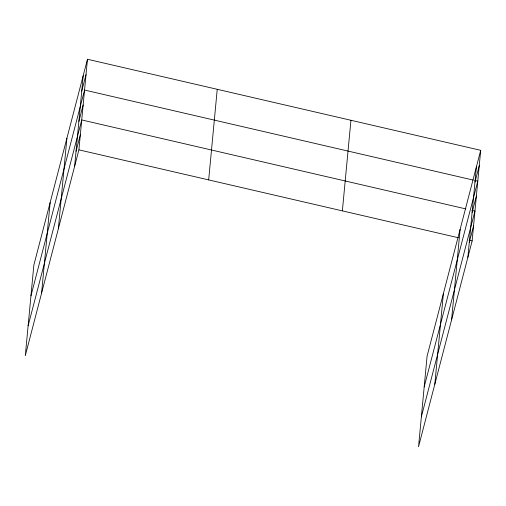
<?xml version="1.0" encoding="UTF-8"?>
<svg xmlns="http://www.w3.org/2000/svg" width="506" height="506" viewBox="0 0 506 506"><rect width="100%" height="100%" fill="white"/><g stroke="black" fill="none" stroke-linecap="round" stroke-linejoin="round"><path stroke-width="0.76" d="M41.581 293.17L50.138 202.564M58.354 228.775L66.912 138.17M74.635 166.272L83.193 75.672M87.468 59.253L33.858 265.068L25.3 355.674L78.911 149.852L87.468 59.253L480.7 150.326L472.142 240.932L418.532 446.747L427.089 356.148L480.7 150.326M208.674 179.908L217.238 89.309M342.372 210.875L350.936 120.276M434.812 384.244L443.37 293.644M451.586 319.849L460.144 229.25M467.867 257.352L476.424 166.746M81.738 91.074L86.014 74.654M30.948 295.871L84.559 90.055L473.236 180.079M78.873 121.421L83.148 105.008M28.127 325.775L81.738 119.954L465.862 208.921M76.045 151.326L80.321 134.906M474.97 182.147L479.245 165.734M424.18 386.951L477.79 181.135L474.754 180.433M472.104 212.501L476.38 196.081M421.353 416.849L474.963 211.034L471.927 210.332M469.277 242.399L473.553 225.98M78.911 149.852L458.48 237.769M469.106 240.23L472.142 240.932"/></g></svg>
